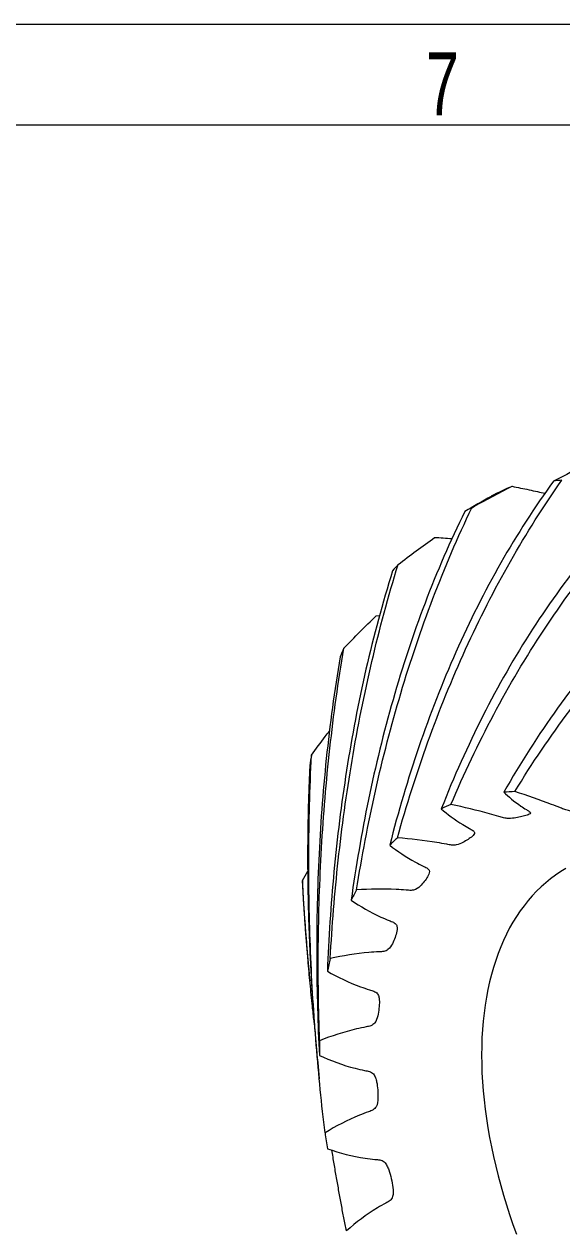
# Model space of a CAD drawing. Header units: millimetres. Extents: x -56 to 182, y 0 to 146.
# Drawn here: x 32.459 to 34.597, y 24.505 to 29.3 of the extents above; entities that cross this region are included whole.
import ezdxf

# ---------------------------------------------------------------- set-up
doc = ezdxf.new("R2010")
doc.units = ezdxf.units.MM
doc.layers.add('FORMAT', color=7, linetype='Continuous')
doc.layers.add('SLD-0', color=7, linetype='Continuous')
doc.styles.add('SLDTEXTSTYLE0', font='TXT', dxfattribs={"width": 0.7})

msp = doc.modelspace()

# ---------------------------------------------------------------- linework, layer by layer
at = {"layer": 'FORMAT', "linetype": 'Continuous', "lineweight": 18}
for p, q in [((0.4, 29.3), (41.6, 29.3)), ((0.8, 28.9), (41.2, 28.9))]:
    msp.add_line(p, q, dxfattribs=at)
at = {"layer": 'SLD-0', "color": 7, "linetype": 'Continuous', "lineweight": 18}
for p, q in [((33.8589, 26.9488), (33.872, 26.9497)), ((34.6137, 25.9448), (34.5928, 25.9321)), ((33.5658, 25.8966), (33.5865, 25.934)), ((34.5526, 25.9038), (34.5334, 25.8882)), ((34.5724, 25.9184), (34.5526, 25.9038)), ((34.5928, 25.9321), (34.5724, 25.9184)), ((34.4969, 25.8543), (34.4796, 25.836)), ((34.5149, 25.8717), (34.4969, 25.8543)), ((34.5334, 25.8882), (34.5149, 25.8717)), ((34.463, 25.8169), (34.447, 25.7968)), ((34.4796, 25.836), (34.463, 25.8169)), ((34.417, 25.7541), (34.403, 25.7316)), ((34.4316, 25.7759), (34.417, 25.7541)), ((34.447, 25.7968), (34.4316, 25.7759)), ((34.3897, 25.7082), (34.3772, 25.6839)), ((34.403, 25.7316), (34.3897, 25.7082)), ((34.3653, 25.659), (34.3542, 25.6332)), ((34.3772, 25.6839), (34.3653, 25.659)), ((34.3542, 25.6332), (34.3439, 25.6067)), ((34.3342, 25.5795), (34.3253, 25.5515)), ((34.3439, 25.6067), (34.3342, 25.5795)), ((33.5912, 25.5409), (33.5955, 25.4959)), ((34.3172, 25.5229), (34.3098, 25.4936)), ((34.3253, 25.5515), (34.3172, 25.5229)), ((34.3098, 25.4936), (34.3032, 25.4637)), ((34.2973, 25.4331), (34.2922, 25.4019)), ((34.3032, 25.4637), (34.2973, 25.4331)), ((34.2879, 25.3701), (34.2844, 25.3377)), ((34.2922, 25.4019), (34.2879, 25.3701)), ((34.2844, 25.3377), (34.2817, 25.3048)), ((34.2817, 25.3048), (34.2797, 25.2714)), ((34.2785, 25.2375), (34.2781, 25.2031)), ((34.2797, 25.2714), (34.2785, 25.2375)), ((34.2781, 25.2031), (34.2785, 25.1682)), ((33.6264, 25.173), (33.6325, 25.1093)), ((34.2785, 25.1682), (34.2797, 25.1329)), ((34.2797, 25.1329), (34.2817, 25.0972)), ((34.2817, 25.0972), (34.2844, 25.0612)), ((34.2844, 25.0612), (34.2879, 25.0247)), ((34.2879, 25.0247), (34.2922, 24.988)), ((34.2922, 24.988), (34.2973, 24.9509)), ((34.2973, 24.9509), (34.3032, 24.9136)), ((34.3032, 24.9136), (34.3098, 24.876)), ((34.3098, 24.876), (34.3172, 24.8381)), ((34.3172, 24.8381), (34.3253, 24.8001)), ((34.3253, 24.8001), (34.3342, 24.7619)), ((34.3342, 24.7619), (34.3439, 24.7235)), ((34.3439, 24.7235), (34.3542, 24.6851)), ((34.3542, 24.6851), (34.3653, 24.6465)), ((34.3653, 24.6465), (34.3772, 24.6078)), ((34.3772, 24.6078), (34.3897, 24.5691)), ((34.3897, 24.5691), (34.403, 24.5304)), ((34.403, 24.5304), (34.417, 24.4917))]:
    msp.add_line(p, q, dxfattribs=at)
for centre, radius, start, end in [((34.747, 26.3214), 1.1763, 97.303, 98.9401), ((34.7991, 26.5214), 1.0232, 113.0004, 118.1537), ((34.7058, 26.4738), 1.0179, 117.2745, 119.0773), ((34.7807, 26.3923), 1.1288, 137.6784, 139.3611), ((35.1088, 26.1931), 1.5141, 155.5589, 156.9425), ((35.7353, 26.0144), 2.1671, 169.8899, 170.9792), ((34.443, 25.396), 0.8549, 92.1654, 95.1504), ((34.4134, 25.5452), 0.7022, 111.4711, 114.8745), ((34.4351, 25.5223), 0.7334, 132.1032, 135.4095), ((36.5884, 25.9609), 3.0233, 181.2188, 182.0913), ((34.6111, 25.3974), 0.95, 150.8989, 153.6812), ((34.9898, 25.2644), 1.3526, 166.2124, 168.4108), ((35.5418, 25.2033), 1.9089, 178.2902, 180.0375), ((36.1654, 25.2483), 2.5348, 188.0302, 189.4765)]:
    msp.add_arc(centre, radius, start, end, dxfattribs=at)
for points in [[(34.6719, 27.5383), (34.6352, 27.5201), (34.5993, 27.5017), (34.5642, 27.4834)], [(34.2394, 27.3784), (34.2922, 27.4075), (34.3455, 27.4358), (34.3993, 27.4633)], [(34.3163, 27.4235), (34.2806, 27.4032), (34.2456, 27.3831), (34.2112, 27.3633)], [(33.9461, 27.1523), (33.9939, 27.1892), (34.0424, 27.2252), (34.0915, 27.2605)], [(34.0915, 27.2605), (34.1143, 27.2591), (34.1371, 27.2574), (34.16, 27.2554)], [(33.7305, 26.8196), (33.7725, 26.8634), (33.8153, 26.9064), (33.8589, 26.9488)]]:
    msp.add_open_spline(points, degree=3, dxfattribs=at)
for points, knots in [([(34.5642, 27.4834), (34.4892, 27.3807), (34.4193, 27.2722), (34.2899, 27.0455), (34.2302, 26.9268), (34.1217, 26.6827), (34.0726, 26.5566), (33.985, 26.2998), (33.9465, 26.1694), (33.9128, 26.0372)], [0, 0, 0, 0, 0.25, 0.25, 0.5, 0.5, 0.75, 0.75, 1, 1, 1, 1]), ([(33.9434, 26.0665), (33.9793, 26.1957), (34.0197, 26.3229), (34.1101, 26.5732), (34.1602, 26.6965), (34.2693, 26.9356), (34.3287, 27.0523), (34.4563, 27.2768), (34.5245, 27.3847), (34.5975, 27.4881)], [0, 0, 0, 0, 0.25, 0.25, 0.5, 0.5, 0.75, 0.75, 1, 1, 1, 1]), ([(34.9678, 27.4824), (34.8769, 27.3976), (34.7906, 27.3058), (34.6282, 27.1097), (34.5517, 27.0049), (34.4096, 26.7854), (34.3437, 26.6701), (34.2228, 26.4316), (34.1679, 26.3087), (34.118, 26.1823)], [0, 0, 0, 0, 0.25, 0.25, 0.5, 0.5, 0.75, 0.75, 1, 1, 1, 1]), ([(34.1564, 26.1987), (34.2083, 26.3214), (34.2649, 26.4406), (34.3879, 26.6721), (34.4544, 26.7845), (34.5963, 26.9994), (34.672, 27.1026), (34.832, 27.2979), (34.9161, 27.3901), (35.0047, 27.4766)], [0, 0, 0, 0, 0.25, 0.25, 0.5, 0.5, 0.75, 0.75, 1, 1, 1, 1]), ([(34.3993, 27.4633), (34.4106, 27.4611), (34.4331, 27.4567), (34.4669, 27.4497), (34.4993, 27.4427), (34.5203, 27.438), (34.5301, 27.4357)], [0, 0, 0, 0, 0.257808, 0.515717, 0.773947, 1, 1, 1, 1]), ([(34.2112, 27.3633), (34.1533, 27.246), (34.1007, 27.1243), (34.0057, 26.8746), (33.9632, 26.7458), (33.8885, 26.4851), (33.8561, 26.3524), (33.8009, 26.0858), (33.7781, 25.9523), (33.7595, 25.8186)], [0, 0, 0, 0, 0.25, 0.25, 0.5, 0.5, 0.75, 0.75, 1, 1, 1, 1]), ([(33.7809, 25.8595), (33.8017, 25.9909), (33.8266, 26.1219), (33.8851, 26.3829), (33.9188, 26.5129), (33.9949, 26.7684), (34.0375, 26.8947), (34.1317, 27.1412), (34.1832, 27.2614), (34.2394, 27.3784)], [0, 0, 0, 0, 0.25, 0.25, 0.5, 0.5, 0.75, 0.75, 1, 1, 1, 1]), ([(35.4044, 27.3604), (35.2995, 27.2961), (35.1986, 27.2238), (35.0059, 27.0643), (34.9136, 26.9767), (34.7396, 26.7888), (34.6574, 26.688), (34.5038, 26.4755), (34.4325, 26.364), (34.3662, 26.2475)], [0, 0, 0, 0, 0.25, 0.25, 0.5, 0.5, 0.75, 0.75, 1, 1, 1, 1]), ([(34.4107, 26.2503), (34.4787, 26.3626), (34.5513, 26.4699), (34.7063, 26.6753), (34.7887, 26.7732), (34.9616, 26.9571), (35.0527, 27.0436), (35.2423, 27.2037), (35.3408, 27.2773), (35.4432, 27.3442)], [0, 0, 0, 0, 0.25, 0.25, 0.5, 0.5, 0.75, 0.75, 1, 1, 1, 1]), ([(33.6762, 25.5868), (33.6834, 25.7161), (33.6939, 25.8465), (33.7226, 26.1093), (33.7408, 26.2418), (33.7851, 26.5052), (33.8114, 26.6369), (33.8723, 26.8971), (33.9069, 27.0256), (33.9461, 27.1523)], [0, 0, 0, 0, 0.25, 0.25, 0.5, 0.5, 0.75, 0.75, 1, 1, 1, 1]), ([(33.9242, 27.1275), (33.884, 26.9994), (33.8488, 26.8687), (33.788, 26.6043), (33.7624, 26.4698), (33.7202, 26.2013), (33.7036, 26.0664), (33.6784, 25.799), (33.6699, 25.6668), (33.6648, 25.5361)], [0, 0, 0, 0, 0.25, 0.25, 0.5, 0.5, 0.75, 0.75, 1, 1, 1, 1]), ([(33.6338, 25.2602), (33.6294, 25.3832), (33.6276, 25.5087), (33.6299, 25.7646), (33.634, 25.895), (33.6492, 26.1573), (33.6601, 26.29), (33.6896, 26.5551), (33.7079, 26.6874), (33.7305, 26.8196)], [0, 0, 0, 0, 0.25, 0.25, 0.5, 0.5, 0.75, 0.75, 1, 1, 1, 1]), ([(33.7157, 26.7861), (33.6929, 26.6518), (33.6746, 26.5165), (33.6464, 26.2464), (33.6365, 26.1109), (33.6242, 25.8437), (33.6217, 25.7112), (33.623, 25.452), (33.6268, 25.3255), (33.6329, 25.202)], [0, 0, 0, 0, 0.25, 0.25, 0.5, 0.5, 0.75, 0.75, 1, 1, 1, 1]), ([(33.6018, 26.3949), (33.6197, 26.4196), (33.6431, 26.4518), (33.6672, 26.4834), (33.6729, 26.4907)], [0, 0, 0, 0, 0.768224, 1, 1, 1, 1]), ([(33.6554, 24.8942), (33.6421, 25.0068), (33.6304, 25.1233), (33.6109, 25.3637), (33.6031, 25.4878), (33.5929, 25.7402), (33.5904, 25.8693), (33.5914, 26.1301), (33.5949, 26.2618), (33.6018, 26.3949)], [0, 0, 0, 0, 0.25, 0.25, 0.5, 0.5, 0.75, 0.75, 1, 1, 1, 1]), ([(33.595, 26.3542), (33.594, 26.3334), (33.5921, 26.2919), (33.5899, 26.2296), (33.5882, 26.1675), (33.587, 26.1054), (33.5864, 26.0435), (33.5862, 25.9817), (33.5865, 25.92), (33.5873, 25.8585), (33.5885, 25.7972), (33.5901, 25.7416), (33.5918, 25.6918), (33.5935, 25.6475), (33.5955, 25.6034), (33.5979, 25.5546), (33.6009, 25.5013), (33.6042, 25.4482), (33.6075, 25.4002), (33.6106, 25.3572), (33.6139, 25.3145), (33.6178, 25.2671), (33.622, 25.2198), (33.6251, 25.187), (33.6264, 25.173)], [0, 0, 0, 0, 0.0507187, 0.101459, 0.1521777, 0.2029404, 0.2537252, 0.304667, 0.3556315, 0.4067542, 0.4578997, 0.509091, 0.5465589, 0.5840267, 0.6215305, 0.6590343, 0.7091938, 0.7593747, 0.7971274, 0.83488, 0.8726692, 0.9104584, 0.9618187, 1, 1, 1, 1]), ([(34.3662, 26.2475), (34.3845, 26.23), (34.4069, 26.2115), (34.4415, 26.188), (34.4487, 26.1832), (34.4601, 26.1761), (34.4642, 26.1737), (34.4705, 26.169), (34.4725, 26.1667), (34.4719, 26.1629), (34.47, 26.1615), (34.4652, 26.1589), (34.4623, 26.1578), (34.4528, 26.1547), (34.4455, 26.1529), (34.4304, 26.1494), (34.4227, 26.1477), (34.4057, 26.1447), (34.3964, 26.1433), (34.3789, 26.1438), (34.3723, 26.1446), (34.3594, 26.1475), (34.3532, 26.1494), (34.3347, 26.1549), (34.3222, 26.1585), (34.2595, 26.1759), (34.2082, 26.1881), (34.1564, 26.1987)], [0, 0, 0, 0, 0.25, 0.25, 0.3125, 0.3125, 0.34375, 0.34375, 0.375, 0.375, 0.40625, 0.40625, 0.4375, 0.4375, 0.5, 0.5, 0.5625, 0.5625, 0.625, 0.625, 0.65625, 0.65625, 0.6875, 0.6875, 0.75, 0.75, 1, 1, 1, 1]), ([(34.6466, 26.23), (34.6589, 26.2177), (34.6755, 26.2036), (34.7029, 26.1841), (34.7088, 26.1801), (34.7181, 26.174), (34.7214, 26.1719), (34.7263, 26.1681), (34.7275, 26.1665), (34.7255, 26.1648), (34.723, 26.1646), (34.717, 26.1644), (34.7135, 26.1645), (34.7025, 26.1651), (34.6942, 26.1658), (34.6773, 26.1673), (34.6686, 26.168), (34.6499, 26.17), (34.6399, 26.1712), (34.6218, 26.175), (34.6153, 26.1768), (34.603, 26.1811), (34.5972, 26.1834), (34.58, 26.1902), (34.5683, 26.1948), (34.5094, 26.2172), (34.4606, 26.2342), (34.4107, 26.2503)], [0, 0, 0, 0, 0.25, 0.25, 0.3125, 0.3125, 0.34375, 0.34375, 0.375, 0.375, 0.40625, 0.40625, 0.4375, 0.4375, 0.5, 0.5, 0.5625, 0.5625, 0.625, 0.625, 0.65625, 0.65625, 0.6875, 0.6875, 0.75, 0.75, 1, 1, 1, 1]), ([(34.118, 26.1823), (34.1423, 26.1609), (34.1707, 26.1395), (34.2122, 26.1137), (34.2208, 26.1086), (34.2342, 26.101), (34.239, 26.0985), (34.2467, 26.0933), (34.2495, 26.0903), (34.2506, 26.0848), (34.2494, 26.0822), (34.2461, 26.0774), (34.2439, 26.0751), (34.2364, 26.0685), (34.2304, 26.0643), (34.2179, 26.056), (34.2114, 26.0518), (34.1967, 26.044), (34.1886, 26.0401), (34.1721, 26.037), (34.1656, 26.0368), (34.1525, 26.038), (34.146, 26.0394), (34.1266, 26.0431), (34.1137, 26.0454), (34.0485, 26.0563), (33.996, 26.0625), (33.9434, 26.0665)], [0, 0, 0, 0, 0.25, 0.25, 0.3125, 0.3125, 0.34375, 0.34375, 0.375, 0.375, 0.40625, 0.40625, 0.4375, 0.4375, 0.5, 0.5, 0.5625, 0.5625, 0.625, 0.625, 0.65625, 0.65625, 0.6875, 0.6875, 0.75, 0.75, 1, 1, 1, 1]), ([(33.9128, 26.0372), (33.943, 26.0135), (33.9771, 25.9906), (34.0252, 25.9645), (34.0351, 25.9594), (34.0503, 25.952), (34.0556, 25.9496), (34.0647, 25.9441), (34.0683, 25.9408), (34.0711, 25.9338), (34.0709, 25.9302), (34.0693, 25.9234), (34.0679, 25.9201), (34.0628, 25.9103), (34.0583, 25.9039), (34.0489, 25.8911), (34.0439, 25.8847), (34.0322, 25.8724), (34.0256, 25.8661), (34.0105, 25.8595), (34.0044, 25.8581), (33.9914, 25.8575), (33.9847, 25.8581), (33.9649, 25.8597), (33.9517, 25.8605), (33.8856, 25.8636), (33.833, 25.8628), (33.7809, 25.8595)], [0, 0, 0, 0, 0.25, 0.25, 0.3125, 0.3125, 0.34375, 0.34375, 0.375, 0.375, 0.40625, 0.40625, 0.4375, 0.4375, 0.5, 0.5, 0.5625, 0.5625, 0.625, 0.625, 0.65625, 0.65625, 0.6875, 0.6875, 0.75, 0.75, 1, 1, 1, 1]), ([(33.6125, 25.3326), (33.6123, 25.3345), (33.6099, 25.3558), (33.6059, 25.3925), (33.6007, 25.4426), (33.5962, 25.4882), (33.5919, 25.5342), (33.5873, 25.5857), (33.5826, 25.6427), (33.5778, 25.7055), (33.5734, 25.7687), (33.5693, 25.8324), (33.567, 25.8752), (33.5658, 25.8966)], [0, 0, 0, 0, 0.0102889, 0.1182207, 0.2005752, 0.2829298, 0.365354, 0.4477783, 0.5579777, 0.668219, 0.7787554, 0.8893347, 1, 1, 1, 1]), ([(33.5672, 25.8506), (33.5684, 25.8303), (33.5709, 25.7898), (33.5752, 25.7293), (33.5799, 25.6692), (33.5849, 25.6095), (33.5887, 25.5667), (33.591, 25.544), (33.5913, 25.5409)], [0, 0, 0, 0, 0.1937939, 0.3876707, 0.5814646, 0.7754267, 0.9694733, 1, 1, 1, 1]), ([(33.7595, 25.8186), (33.7954, 25.7943), (33.8347, 25.7715), (33.8885, 25.7469), (33.8995, 25.7422), (33.9163, 25.7355), (33.9221, 25.7334), (33.9324, 25.7281), (33.9368, 25.7246), (33.9415, 25.7165), (33.9421, 25.7122), (33.9424, 25.7037), (33.9419, 25.6995), (33.9395, 25.687), (33.9368, 25.6787), (33.9308, 25.662), (33.9276, 25.6536), (33.9192, 25.6372), (33.9143, 25.6288), (33.9012, 25.6188), (33.8956, 25.6163), (33.883, 25.6139), (33.8763, 25.6136), (33.8565, 25.6127), (33.8434, 25.6118), (33.7779, 25.6061), (33.7265, 25.5979), (33.6762, 25.5868)], [0, 0, 0, 0, 0.25, 0.25, 0.3125, 0.3125, 0.34375, 0.34375, 0.375, 0.375, 0.40625, 0.40625, 0.4375, 0.4375, 0.5, 0.5, 0.5625, 0.5625, 0.625, 0.625, 0.65625, 0.65625, 0.6875, 0.6875, 0.75, 0.75, 1, 1, 1, 1]), ([(33.6648, 25.5361), (33.7058, 25.5127), (33.7497, 25.4916), (33.8082, 25.4705), (33.8201, 25.4665), (33.8382, 25.461), (33.8444, 25.4594), (33.8557, 25.4547), (33.8608, 25.4513), (33.8672, 25.4425), (33.8689, 25.4377), (33.871, 25.4279), (33.8714, 25.4231), (33.8719, 25.4083), (33.871, 25.3985), (33.8688, 25.3786), (33.8675, 25.3686), (33.8628, 25.3489), (33.8598, 25.3387), (33.849, 25.3257), (33.844, 25.3221), (33.8321, 25.3177), (33.8255, 25.3165), (33.8062, 25.3128), (33.7935, 25.3101), (33.7301, 25.2952), (33.6811, 25.2792), (33.6338, 25.2602)], [0, 0, 0, 0, 0.25, 0.25, 0.3125, 0.3125, 0.34375, 0.34375, 0.375, 0.375, 0.40625, 0.40625, 0.4375, 0.4375, 0.5, 0.5, 0.5625, 0.5625, 0.625, 0.625, 0.65625, 0.65625, 0.6875, 0.6875, 0.75, 0.75, 1, 1, 1, 1]), ([(33.6329, 25.202), (33.6781, 25.1811), (33.7258, 25.1633), (33.7878, 25.1473), (33.8003, 25.1444), (33.8193, 25.1406), (33.8257, 25.1395), (33.8379, 25.1358), (33.8436, 25.1326), (33.8516, 25.1238), (33.8542, 25.1186), (33.8582, 25.1081), (33.8596, 25.1027), (33.863, 25.0865), (33.864, 25.0755), (33.8657, 25.0534), (33.8663, 25.0422), (33.8654, 25.0199), (33.8644, 25.0084), (33.8562, 24.9928), (33.8518, 24.9882), (33.8409, 24.9819), (33.8347, 24.9797), (33.8163, 24.9733), (33.8041, 24.9687), (33.7442, 24.9444), (33.6988, 24.9208), (33.6554, 24.8942)], [0, 0, 0, 0, 0.25, 0.25, 0.3125, 0.3125, 0.34375, 0.34375, 0.375, 0.375, 0.40625, 0.40625, 0.4375, 0.4375, 0.5, 0.5, 0.5625, 0.5625, 0.625, 0.625, 0.65625, 0.65625, 0.6875, 0.6875, 0.75, 0.75, 1, 1, 1, 1]), ([(33.6652, 24.8309), (33.7137, 24.814), (33.764, 24.8008), (33.8282, 24.7914), (33.8411, 24.7898), (33.8605, 24.7881), (33.867, 24.7879), (33.8797, 24.7853), (33.8859, 24.7827), (33.8954, 24.7742), (33.8989, 24.769), (33.9047, 24.7582), (33.907, 24.7526), (33.9131, 24.7357), (33.9161, 24.724), (33.9215, 24.7005), (33.924, 24.6887), (33.927, 24.6648), (33.9279, 24.6523), (33.9224, 24.6347), (33.9188, 24.6293), (33.9091, 24.6211), (33.9033, 24.6181), (33.8862, 24.6089), (33.875, 24.6025), (33.8198, 24.569), (33.7788, 24.5383), (33.7403, 24.5046)], [0, 0, 0, 0, 0.25, 0.25, 0.3125, 0.3125, 0.34375, 0.34375, 0.375, 0.375, 0.40625, 0.40625, 0.4375, 0.4375, 0.5, 0.5, 0.5625, 0.5625, 0.625, 0.625, 0.65625, 0.65625, 0.6875, 0.6875, 0.75, 0.75, 1, 1, 1, 1]), ([(33.7403, 24.5046), (33.737, 24.5216), (33.7304, 24.5557), (33.7206, 24.6081), (33.7108, 24.6614), (33.7012, 24.7157), (33.6918, 24.7702), (33.6857, 24.807), (33.6827, 24.8251)], [0, 0, 0, 0, 0.167243, 0.334635, 0.5021, 0.670078, 0.838129, 1, 1, 1, 1])]:
    msp.add_open_spline(points, degree=3, knots=knots, dxfattribs=at)

# ---------------------------------------------------------------- texts
at = {"layer": 'FORMAT', "insert": (34.1225, 29.1876), "char_height": 0.25, "attachment_point": 2, "style": 'SLDTEXTSTYLE0'}
msp.add_mtext('7', dxfattribs=at)

doc.saveas('drawing.dxf')
